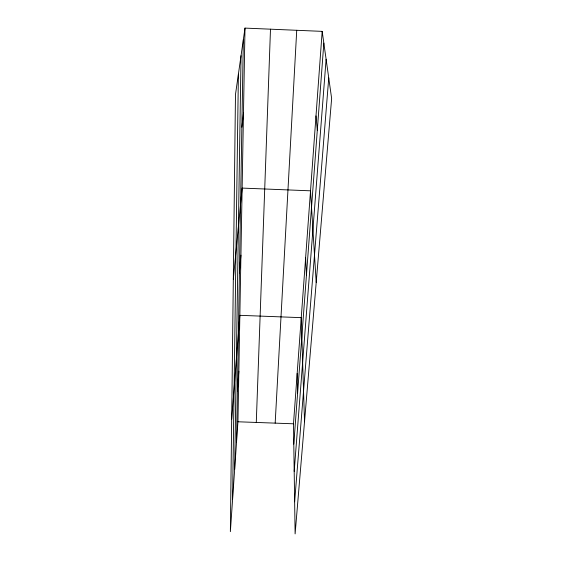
<?xml version="1.0" encoding="UTF-8"?>
<svg xmlns="http://www.w3.org/2000/svg" width="562" height="562" viewBox="0 0 562 562"><rect width="100%" height="100%" fill="white"/><g stroke="black" fill="none" stroke-linecap="round" stroke-linejoin="round"><path stroke-width="0.84" d="M232.577 499.604L238.393 74.205M234.67 469.242L241.042 55.701M236.546 442.062L243.339 39.705M244.997 28.1L235.478 94.507L230.364 531.659L237.944 421.781L244.997 28.1L322.181 31.367L331.636 98.483L295.113 533.9L293.49 423.797L322.181 31.367M256.279 422.441L270.491 29.182M275.169 423.13L296.729 30.292M237.403 390.92L238.85 371.222M293.786 444.121L323.831 43.098M294.193 471.356L326.108 59.27M231.685 419.119L239.848 315.324L301.246 317.656L304.52 421.767M294.636 501.782L328.742 77.97M239.398 272.921L240.929 255.141M233.321 279.244L242.131 188.087L310.519 190.82L316.202 282.433M241.857 127.223L243.479 112.934M237.944 421.781L293.49 423.797M315.999 115.905L317.298 130.3M305.637 257.656L306.416 275.513M297.172 373.386L297.607 393.14"/></g></svg>
